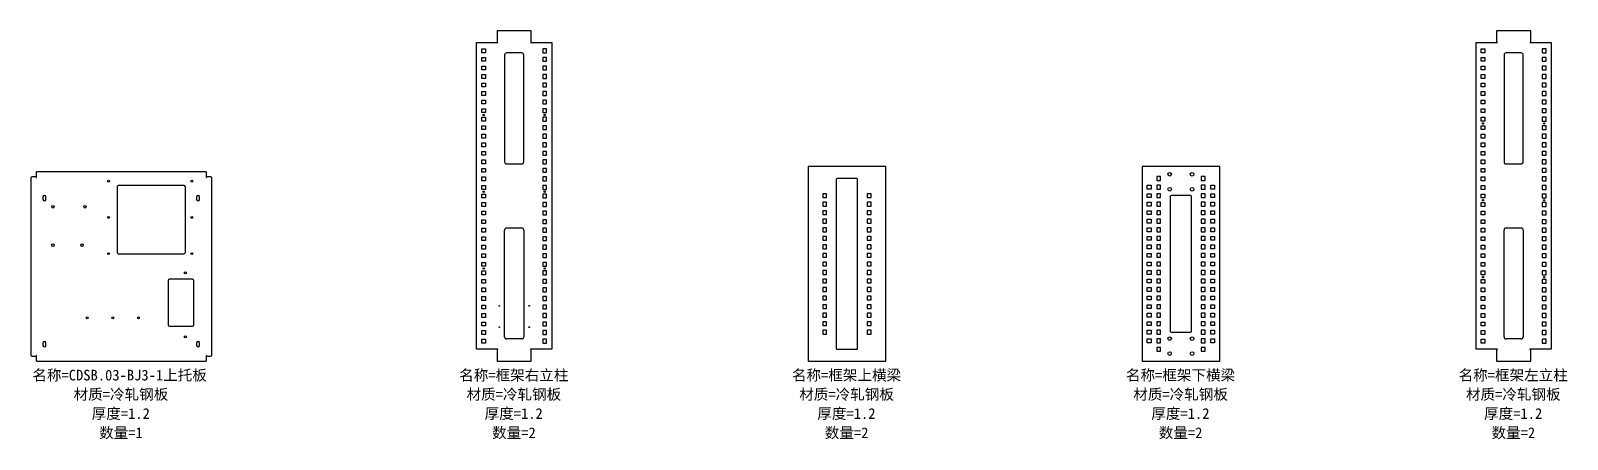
# Model space of a CAD drawing. Header units: millimetres. Extents: x -250 to 8109, y -26183 to 821.
# Drawn here: x -212 to 3386, y -8183 to -7226 of the extents above; entities that cross this region are included whole.
import ezdxf

# ---------------------------------------------------------------- set-up
doc = ezdxf.new("R2010")
doc.units = ezdxf.units.MM
doc.layers.add('零件信息', color=131, linetype='Continuous')
doc.styles.add('SLDTEXTSTYLE1', font='', dxfattribs={"bigfont": 'bigfont'})
doc.styles.get('SLDTEXTSTYLE1').set_extended_font_data('宋体')

msp = doc.modelspace()

# ---------------------------------------------------------------- linework, layer by layer
at = {"color": 7, "linetype": 'Continuous', "lineweight": 25}
for p, q in [((880, -7225.6), (880, -7253)), ((960, -7225.6), (880, -7225.6)), ((960, -7253), (960, -7225.6)), ((3220, -7225.6), (3220, -7253)), ((3300, -7225.6), (3220, -7225.6)), ((3300, -7253), (3300, -7225.6)), ((832, -7972), (832, -7253.6)), ((832, -7253.6), (881.9, -7253.6)), ((881.9, -7253), (880, -7253)), ((881.9, -7253.6), (881.9, -7253)), ((960, -7253), (958.1, -7253)), ((958.1, -7253), (958.1, -7253.6)), ((958.1, -7253.6), (1008, -7253.6)), ((1008, -7253.6), (1008, -7972)), ((3172, -7972), (3172, -7253.6)), ((3172, -7253.6), (3221.9, -7253.6)), ((3221.9, -7253), (3220, -7253)), ((3221.9, -7253.6), (3221.9, -7253)), ((3300, -7253), (3298.1, -7253)), ((3298.1, -7253), (3298.1, -7253.6)), ((3298.1, -7253.6), (3348, -7253.6)), ((3348, -7253.6), (3348, -7972)), ((844, -7268.3), (853, -7268.3)), ((844, -7277.3), (844, -7268.3)), ((853, -7277.3), (844, -7277.3)), ((844, -7288.3), (853, -7288.3)), ((844, -7297.3), (844, -7288.3)), ((853, -7297.3), (844, -7297.3)), ((853, -7268.3), (853, -7277.3)), ((853, -7288.3), (853, -7297.3)), ((897.5, -7282.8), (897.5, -7532.8)), ((937.5, -7277.8), (902.5, -7277.8)), ((942.5, -7532.8), (942.5, -7282.8)), ((987, -7268.3), (987, -7277.3)), ((996, -7268.3), (987, -7268.3)), ((987, -7277.3), (996, -7277.3)), ((987, -7288.3), (987, -7297.3)), ((996, -7288.3), (987, -7288.3)), ((987, -7297.3), (996, -7297.3)), ((996, -7277.3), (996, -7268.3)), ((996, -7297.3), (996, -7288.3)), ((3184, -7268.3), (3193, -7268.3)), ((3184, -7277.3), (3184, -7268.3)), ((3193, -7277.3), (3184, -7277.3)), ((3184, -7288.3), (3193, -7288.3)), ((3184, -7297.3), (3184, -7288.3)), ((3193, -7297.3), (3184, -7297.3)), ((3193, -7268.3), (3193, -7277.3)), ((3193, -7288.3), (3193, -7297.3)), ((3237.5, -7282.8), (3237.5, -7532.8)), ((3277.5, -7277.8), (3242.5, -7277.8)), ((3282.5, -7532.8), (3282.5, -7282.8)), ((3327, -7268.3), (3327, -7277.3)), ((3336, -7268.3), (3327, -7268.3)), ((3327, -7277.3), (3336, -7277.3)), ((3327, -7288.3), (3327, -7297.3)), ((3336, -7288.3), (3327, -7288.3)), ((3327, -7297.3), (3336, -7297.3)), ((3336, -7277.3), (3336, -7268.3)), ((3336, -7297.3), (3336, -7288.3)), ((844, -7308.3), (853, -7308.3)), ((844, -7317.3), (844, -7308.3)), ((853, -7317.3), (844, -7317.3)), ((844, -7328.3), (853, -7328.3)), ((844, -7337.3), (844, -7328.3)), ((853, -7337.3), (844, -7337.3)), ((853, -7308.3), (853, -7317.3)), ((853, -7328.3), (853, -7337.3)), ((987, -7308.3), (987, -7317.3)), ((996, -7308.3), (987, -7308.3)), ((987, -7317.3), (996, -7317.3)), ((987, -7328.3), (987, -7337.3)), ((996, -7328.3), (987, -7328.3)), ((987, -7337.3), (996, -7337.3)), ((996, -7317.3), (996, -7308.3)), ((996, -7337.3), (996, -7328.3)), ((3184, -7308.3), (3193, -7308.3)), ((3184, -7317.3), (3184, -7308.3)), ((3193, -7317.3), (3184, -7317.3)), ((3184, -7328.3), (3193, -7328.3)), ((3184, -7337.3), (3184, -7328.3)), ((3193, -7337.3), (3184, -7337.3)), ((3193, -7308.3), (3193, -7317.3)), ((3193, -7328.3), (3193, -7337.3)), ((3327, -7308.3), (3327, -7317.3)), ((3336, -7308.3), (3327, -7308.3)), ((3327, -7317.3), (3336, -7317.3)), ((3327, -7328.3), (3327, -7337.3)), ((3336, -7328.3), (3327, -7328.3)), ((3327, -7337.3), (3336, -7337.3)), ((3336, -7317.3), (3336, -7308.3)), ((3336, -7337.3), (3336, -7328.3)), ((844, -7348.3), (853, -7348.3)), ((844, -7357.3), (844, -7348.3)), ((853, -7357.3), (844, -7357.3)), ((844, -7368.3), (853, -7368.3)), ((844, -7377.3), (844, -7368.3)), ((853, -7348.3), (853, -7357.3)), ((853, -7368.3), (853, -7377.3)), ((987, -7348.3), (987, -7357.3)), ((996, -7348.3), (987, -7348.3)), ((987, -7357.3), (996, -7357.3)), ((987, -7368.3), (987, -7377.3)), ((996, -7368.3), (987, -7368.3)), ((996, -7357.3), (996, -7348.3)), ((996, -7377.3), (996, -7368.3)), ((3184, -7348.3), (3193, -7348.3)), ((3184, -7357.3), (3184, -7348.3)), ((3193, -7357.3), (3184, -7357.3)), ((3184, -7368.3), (3193, -7368.3)), ((3184, -7377.3), (3184, -7368.3)), ((3193, -7348.3), (3193, -7357.3)), ((3193, -7368.3), (3193, -7377.3)), ((3327, -7348.3), (3327, -7357.3)), ((3336, -7348.3), (3327, -7348.3)), ((3327, -7357.3), (3336, -7357.3)), ((3327, -7368.3), (3327, -7377.3)), ((3336, -7368.3), (3327, -7368.3)), ((3336, -7357.3), (3336, -7348.3)), ((3336, -7377.3), (3336, -7368.3)), ((853, -7377.3), (844, -7377.3)), ((844, -7388.3), (853, -7388.3)), ((844, -7397.3), (844, -7388.3)), ((853, -7397.3), (844, -7397.3)), ((844, -7408.3), (853, -7408.3)), ((844, -7417.3), (844, -7408.3)), ((853, -7388.3), (853, -7397.3)), ((853, -7408.3), (853, -7417.3)), ((987, -7377.3), (996, -7377.3)), ((987, -7388.3), (987, -7397.3)), ((996, -7388.3), (987, -7388.3)), ((987, -7397.3), (996, -7397.3)), ((987, -7408.3), (987, -7417.3)), ((996, -7408.3), (987, -7408.3)), ((996, -7397.3), (996, -7388.3)), ((996, -7417.3), (996, -7408.3)), ((3193, -7377.3), (3184, -7377.3)), ((3184, -7388.3), (3193, -7388.3)), ((3184, -7397.3), (3184, -7388.3)), ((3193, -7397.3), (3184, -7397.3)), ((3184, -7408.3), (3193, -7408.3)), ((3184, -7417.3), (3184, -7408.3)), ((3193, -7388.3), (3193, -7397.3)), ((3193, -7408.3), (3193, -7417.3)), ((3327, -7377.3), (3336, -7377.3)), ((3327, -7388.3), (3327, -7397.3)), ((3336, -7388.3), (3327, -7388.3)), ((3327, -7397.3), (3336, -7397.3)), ((3327, -7408.3), (3327, -7417.3)), ((3336, -7408.3), (3327, -7408.3)), ((3336, -7397.3), (3336, -7388.3)), ((3336, -7417.3), (3336, -7408.3)), ((853, -7417.3), (844, -7417.3)), ((844, -7428.3), (853, -7428.3)), ((844, -7437.3), (844, -7428.3)), ((853, -7437.3), (844, -7437.3)), ((853, -7428.3), (853, -7437.3)), ((987, -7417.3), (996, -7417.3)), ((987, -7428.3), (987, -7437.3)), ((996, -7428.3), (987, -7428.3)), ((987, -7437.3), (996, -7437.3)), ((996, -7437.3), (996, -7428.3)), ((3193, -7417.3), (3184, -7417.3)), ((3184, -7428.3), (3193, -7428.3)), ((3184, -7437.3), (3184, -7428.3)), ((3193, -7437.3), (3184, -7437.3)), ((3193, -7428.3), (3193, -7437.3)), ((3327, -7417.3), (3336, -7417.3)), ((3327, -7428.3), (3327, -7437.3)), ((3336, -7428.3), (3327, -7428.3)), ((3327, -7437.3), (3336, -7437.3)), ((3336, -7437.3), (3336, -7428.3)), ((844, -7448.3), (853, -7448.3)), ((844, -7457.3), (844, -7448.3)), ((853, -7457.3), (844, -7457.3)), ((844, -7468.3), (853, -7468.3)), ((844, -7477.3), (844, -7468.3)), ((853, -7477.3), (844, -7477.3)), ((853, -7448.3), (853, -7457.3)), ((853, -7468.3), (853, -7477.3)), ((987, -7448.3), (987, -7457.3)), ((996, -7448.3), (987, -7448.3)), ((987, -7457.3), (996, -7457.3)), ((987, -7468.3), (987, -7477.3)), ((996, -7468.3), (987, -7468.3)), ((987, -7477.3), (996, -7477.3)), ((996, -7457.3), (996, -7448.3)), ((996, -7477.3), (996, -7468.3)), ((3184, -7448.3), (3193, -7448.3)), ((3184, -7457.3), (3184, -7448.3)), ((3193, -7457.3), (3184, -7457.3)), ((3184, -7468.3), (3193, -7468.3)), ((3184, -7477.3), (3184, -7468.3)), ((3193, -7477.3), (3184, -7477.3)), ((3193, -7448.3), (3193, -7457.3)), ((3193, -7468.3), (3193, -7477.3)), ((3327, -7448.3), (3327, -7457.3)), ((3336, -7448.3), (3327, -7448.3)), ((3327, -7457.3), (3336, -7457.3)), ((3327, -7468.3), (3327, -7477.3)), ((3336, -7468.3), (3327, -7468.3)), ((3327, -7477.3), (3336, -7477.3)), ((3336, -7457.3), (3336, -7448.3)), ((3336, -7477.3), (3336, -7468.3)), ((844, -7488.3), (853, -7488.3)), ((844, -7497.3), (844, -7488.3)), ((853, -7497.3), (844, -7497.3)), ((844, -7508.3), (853, -7508.3)), ((844, -7517.3), (844, -7508.3)), ((853, -7517.3), (844, -7517.3)), ((853, -7488.3), (853, -7497.3)), ((853, -7508.3), (853, -7517.3)), ((987, -7488.3), (987, -7497.3)), ((996, -7488.3), (987, -7488.3)), ((987, -7497.3), (996, -7497.3)), ((987, -7508.3), (987, -7517.3)), ((996, -7508.3), (987, -7508.3)), ((987, -7517.3), (996, -7517.3)), ((996, -7497.3), (996, -7488.3)), ((996, -7517.3), (996, -7508.3)), ((3184, -7488.3), (3193, -7488.3)), ((3184, -7497.3), (3184, -7488.3)), ((3193, -7497.3), (3184, -7497.3)), ((3184, -7508.3), (3193, -7508.3)), ((3184, -7517.3), (3184, -7508.3)), ((3193, -7517.3), (3184, -7517.3)), ((3193, -7488.3), (3193, -7497.3)), ((3193, -7508.3), (3193, -7517.3)), ((3327, -7488.3), (3327, -7497.3)), ((3336, -7488.3), (3327, -7488.3)), ((3327, -7497.3), (3336, -7497.3)), ((3327, -7508.3), (3327, -7517.3)), ((3336, -7508.3), (3327, -7508.3)), ((3327, -7517.3), (3336, -7517.3)), ((3336, -7497.3), (3336, -7488.3)), ((3336, -7517.3), (3336, -7508.3)), ((844, -7528.3), (853, -7528.3)), ((844, -7537.3), (844, -7528.3)), ((853, -7537.3), (844, -7537.3)), ((844, -7548.3), (853, -7548.3)), ((844, -7557.3), (844, -7548.3)), ((853, -7528.3), (853, -7537.3)), ((853, -7548.3), (853, -7557.3)), ((902.5, -7537.8), (937.5, -7537.8)), ((987, -7528.3), (987, -7537.3)), ((996, -7528.3), (987, -7528.3)), ((987, -7537.3), (996, -7537.3)), ((987, -7548.3), (987, -7557.3)), ((996, -7548.3), (987, -7548.3)), ((996, -7537.3), (996, -7528.3)), ((996, -7557.3), (996, -7548.3)), ((1608, -7544), (1608, -8000)), ((1790, -7544), (1608, -7544)), ((1790, -8000), (1790, -7544)), ((2390, -7544), (2390, -8000)), ((2572, -7544), (2390, -7544)), ((2572, -8000), (2572, -7544)), ((3184, -7528.3), (3193, -7528.3)), ((3184, -7537.3), (3184, -7528.3)), ((3193, -7537.3), (3184, -7537.3)), ((3184, -7548.3), (3193, -7548.3)), ((3184, -7557.3), (3184, -7548.3)), ((3193, -7528.3), (3193, -7537.3)), ((3193, -7548.3), (3193, -7557.3)), ((3242.5, -7537.8), (3277.5, -7537.8)), ((3327, -7528.3), (3327, -7537.3)), ((3336, -7528.3), (3327, -7528.3)), ((3327, -7537.3), (3336, -7537.3)), ((3327, -7548.3), (3327, -7557.3)), ((3336, -7548.3), (3327, -7548.3)), ((3336, -7537.3), (3336, -7528.3)), ((3336, -7557.3), (3336, -7548.3)), ((-212, -7571), (-212, -7985)), ((-199.3, -7568), (-209, -7568)), ((-199.3, -7568), (-199.3, -7569.3)), ((-199.3, -7569.3), (-198.7, -7569.3)), ((-198.7, -7569.3), (-198.7, -7556)), ((198.7, -7556), (-198.7, -7556)), ((147, -7588), (-7, -7588)), ((198.7, -7556), (198.7, -7569.3)), ((198.7, -7569.3), (199.3, -7569.3)), ((199.3, -7569.3), (199.3, -7568)), ((209, -7568), (199.3, -7568)), ((212, -7985), (212, -7571)), ((853, -7557.3), (844, -7557.3)), ((844, -7568.3), (853, -7568.3)), ((844, -7577.3), (844, -7568.3)), ((853, -7577.3), (844, -7577.3)), ((844, -7588.3), (853, -7588.3)), ((844, -7597.3), (844, -7588.3)), ((853, -7568.3), (853, -7577.3)), ((853, -7588.3), (853, -7597.3)), ((987, -7557.3), (996, -7557.3)), ((987, -7568.3), (987, -7577.3)), ((996, -7568.3), (987, -7568.3)), ((987, -7577.3), (996, -7577.3)), ((987, -7588.3), (987, -7597.3)), ((996, -7588.3), (987, -7588.3)), ((996, -7577.3), (996, -7568.3)), ((996, -7597.3), (996, -7588.3)), ((1674, -7574), (1674, -7970)), ((1722, -7572), (1676, -7572)), ((1724, -7970), (1724, -7574)), ((2402, -7587.5), (2411, -7587.5)), ((2402, -7596.5), (2402, -7587.5)), ((2411, -7587.5), (2411, -7596.5)), ((2424.5, -7567.5), (2424.5, -7576.5)), ((2433.5, -7567.5), (2424.5, -7567.5)), ((2424.5, -7576.5), (2433.5, -7576.5)), ((2424.5, -7587.5), (2424.5, -7596.5)), ((2433.5, -7587.5), (2424.5, -7587.5)), ((2433.5, -7576.5), (2433.5, -7567.5)), ((2433.5, -7596.5), (2433.5, -7587.5)), ((2537.5, -7567.5), (2528.5, -7567.5)), ((2528.5, -7567.5), (2528.5, -7576.5)), ((2528.5, -7576.5), (2537.5, -7576.5)), ((2537.5, -7587.5), (2528.5, -7587.5)), ((2528.5, -7587.5), (2528.5, -7596.5)), ((2537.5, -7576.5), (2537.5, -7567.5)), ((2537.5, -7596.5), (2537.5, -7587.5)), ((2551, -7587.5), (2560, -7587.5)), ((2551, -7596.5), (2551, -7587.5)), ((2560, -7587.5), (2560, -7596.5)), ((3193, -7557.3), (3184, -7557.3)), ((3184, -7568.3), (3193, -7568.3)), ((3184, -7577.3), (3184, -7568.3)), ((3193, -7577.3), (3184, -7577.3)), ((3184, -7588.3), (3193, -7588.3)), ((3184, -7597.3), (3184, -7588.3)), ((3193, -7568.3), (3193, -7577.3)), ((3193, -7588.3), (3193, -7597.3)), ((3327, -7557.3), (3336, -7557.3)), ((3327, -7568.3), (3327, -7577.3)), ((3336, -7568.3), (3327, -7568.3)), ((3327, -7577.3), (3336, -7577.3)), ((3327, -7588.3), (3327, -7597.3)), ((3336, -7588.3), (3327, -7588.3)), ((3336, -7577.3), (3336, -7568.3)), ((3336, -7597.3), (3336, -7588.3)), ((-183.5, -7615), (-183.5, -7621)), ((-176.5, -7621), (-176.5, -7615)), ((-10, -7591), (-10, -7745)), ((150, -7745), (150, -7591)), ((176.5, -7615), (176.5, -7621)), ((183.5, -7621), (183.5, -7615)), ((853, -7597.3), (844, -7597.3)), ((844, -7608.3), (853, -7608.3)), ((844, -7617.3), (844, -7608.3)), ((853, -7617.3), (844, -7617.3)), ((853, -7608.3), (853, -7617.3)), ((987, -7597.3), (996, -7597.3)), ((987, -7608.3), (987, -7617.3)), ((996, -7608.3), (987, -7608.3)), ((987, -7617.3), (996, -7617.3)), ((996, -7617.3), (996, -7608.3)), ((1651.5, -7607.5), (1642.5, -7607.5)), ((1642.5, -7607.5), (1642.5, -7616.5)), ((1642.5, -7616.5), (1651.5, -7616.5)), ((1651.5, -7616.5), (1651.5, -7607.5)), ((1755.5, -7607.5), (1746.5, -7607.5)), ((1746.5, -7607.5), (1746.5, -7616.5)), ((1746.5, -7616.5), (1755.5, -7616.5)), ((1755.5, -7616.5), (1755.5, -7607.5)), ((2411, -7596.5), (2402, -7596.5)), ((2402, -7607.5), (2411, -7607.5)), ((2402, -7616.5), (2402, -7607.5)), ((2411, -7616.5), (2402, -7616.5)), ((2411, -7607.5), (2411, -7616.5)), ((2424.5, -7596.5), (2433.5, -7596.5)), ((2424.5, -7607.5), (2424.5, -7616.5)), ((2433.5, -7607.5), (2424.5, -7607.5)), ((2424.5, -7616.5), (2433.5, -7616.5)), ((2433.5, -7616.5), (2433.5, -7607.5)), ((2456, -7614), (2456, -7930)), ((2504, -7612), (2458, -7612)), ((2506, -7930), (2506, -7614)), ((2528.5, -7596.5), (2537.5, -7596.5)), ((2537.5, -7607.5), (2528.5, -7607.5)), ((2528.5, -7607.5), (2528.5, -7616.5)), ((2528.5, -7616.5), (2537.5, -7616.5)), ((2537.5, -7616.5), (2537.5, -7607.5)), ((2560, -7596.5), (2551, -7596.5)), ((2551, -7607.5), (2560, -7607.5)), ((2551, -7616.5), (2551, -7607.5)), ((2560, -7616.5), (2551, -7616.5)), ((2560, -7607.5), (2560, -7616.5)), ((3193, -7597.3), (3184, -7597.3)), ((3184, -7608.3), (3193, -7608.3)), ((3184, -7617.3), (3184, -7608.3)), ((3193, -7617.3), (3184, -7617.3)), ((3193, -7608.3), (3193, -7617.3)), ((3327, -7597.3), (3336, -7597.3)), ((3327, -7608.3), (3327, -7617.3)), ((3336, -7608.3), (3327, -7608.3)), ((3327, -7617.3), (3336, -7617.3)), ((3336, -7617.3), (3336, -7608.3)), ((844, -7628.3), (853, -7628.3)), ((844, -7637.3), (844, -7628.3)), ((853, -7637.3), (844, -7637.3)), ((844, -7648.3), (853, -7648.3)), ((844, -7657.3), (844, -7648.3)), ((853, -7657.3), (844, -7657.3)), ((853, -7628.3), (853, -7637.3)), ((853, -7648.3), (853, -7657.3)), ((987, -7628.3), (987, -7637.3)), ((996, -7628.3), (987, -7628.3)), ((987, -7637.3), (996, -7637.3)), ((987, -7648.3), (987, -7657.3)), ((996, -7648.3), (987, -7648.3)), ((987, -7657.3), (996, -7657.3)), ((996, -7637.3), (996, -7628.3)), ((996, -7657.3), (996, -7648.3)), ((1651.5, -7627.5), (1642.5, -7627.5)), ((1642.5, -7627.5), (1642.5, -7636.5)), ((1642.5, -7636.5), (1651.5, -7636.5)), ((1651.5, -7647.5), (1642.5, -7647.5)), ((1642.5, -7647.5), (1642.5, -7656.5)), ((1642.5, -7656.5), (1651.5, -7656.5)), ((1651.5, -7636.5), (1651.5, -7627.5)), ((1651.5, -7656.5), (1651.5, -7647.5)), ((1755.5, -7627.5), (1746.5, -7627.5)), ((1746.5, -7627.5), (1746.5, -7636.5)), ((1746.5, -7636.5), (1755.5, -7636.5)), ((1755.5, -7647.5), (1746.5, -7647.5)), ((1746.5, -7647.5), (1746.5, -7656.5)), ((1746.5, -7656.5), (1755.5, -7656.5)), ((1755.5, -7636.5), (1755.5, -7627.5)), ((1755.5, -7656.5), (1755.5, -7647.5)), ((2402, -7627.5), (2411, -7627.5)), ((2402, -7636.5), (2402, -7627.5)), ((2411, -7636.5), (2402, -7636.5)), ((2402, -7647.5), (2411, -7647.5)), ((2402, -7656.5), (2402, -7647.5)), ((2411, -7656.5), (2402, -7656.5)), ((2411, -7627.5), (2411, -7636.5)), ((2411, -7647.5), (2411, -7656.5)), ((2424.5, -7627.5), (2424.5, -7636.5)), ((2433.5, -7627.5), (2424.5, -7627.5)), ((2424.5, -7636.5), (2433.5, -7636.5)), ((2424.5, -7647.5), (2424.5, -7656.5)), ((2433.5, -7647.5), (2424.5, -7647.5)), ((2424.5, -7656.5), (2433.5, -7656.5)), ((2433.5, -7636.5), (2433.5, -7627.5)), ((2433.5, -7656.5), (2433.5, -7647.5)), ((2537.5, -7627.5), (2528.5, -7627.5)), ((2528.5, -7627.5), (2528.5, -7636.5)), ((2528.5, -7636.5), (2537.5, -7636.5)), ((2537.5, -7647.5), (2528.5, -7647.5)), ((2528.5, -7647.5), (2528.5, -7656.5)), ((2528.5, -7656.5), (2537.5, -7656.5)), ((2537.5, -7636.5), (2537.5, -7627.5)), ((2537.5, -7656.5), (2537.5, -7647.5)), ((2551, -7627.5), (2560, -7627.5)), ((2551, -7636.5), (2551, -7627.5)), ((2560, -7636.5), (2551, -7636.5)), ((2551, -7647.5), (2560, -7647.5)), ((2551, -7656.5), (2551, -7647.5)), ((2560, -7656.5), (2551, -7656.5)), ((2560, -7627.5), (2560, -7636.5)), ((2560, -7647.5), (2560, -7656.5)), ((3184, -7628.3), (3193, -7628.3)), ((3184, -7637.3), (3184, -7628.3)), ((3193, -7637.3), (3184, -7637.3)), ((3184, -7648.3), (3193, -7648.3)), ((3184, -7657.3), (3184, -7648.3)), ((3193, -7657.3), (3184, -7657.3)), ((3193, -7628.3), (3193, -7637.3)), ((3193, -7648.3), (3193, -7657.3)), ((3327, -7628.3), (3327, -7637.3)), ((3336, -7628.3), (3327, -7628.3)), ((3327, -7637.3), (3336, -7637.3)), ((3327, -7648.3), (3327, -7657.3)), ((3336, -7648.3), (3327, -7648.3)), ((3327, -7657.3), (3336, -7657.3)), ((3336, -7637.3), (3336, -7628.3)), ((3336, -7657.3), (3336, -7648.3)), ((844, -7668.3), (853, -7668.3)), ((844, -7677.3), (844, -7668.3)), ((853, -7677.3), (844, -7677.3)), ((844, -7688.3), (853, -7688.3)), ((844, -7697.3), (844, -7688.3)), ((853, -7697.3), (844, -7697.3)), ((853, -7668.3), (853, -7677.3)), ((853, -7688.3), (853, -7697.3)), ((897.5, -7942.8), (897.5, -7692.8)), ((902.5, -7687.8), (937.5, -7687.8)), ((942.5, -7692.8), (942.5, -7942.8)), ((987, -7668.3), (987, -7677.3)), ((996, -7668.3), (987, -7668.3)), ((987, -7677.3), (996, -7677.3)), ((987, -7688.3), (987, -7697.3)), ((996, -7688.3), (987, -7688.3)), ((987, -7697.3), (996, -7697.3)), ((996, -7677.3), (996, -7668.3)), ((996, -7697.3), (996, -7688.3)), ((1651.5, -7667.5), (1642.5, -7667.5)), ((1642.5, -7667.5), (1642.5, -7676.5)), ((1642.5, -7676.5), (1651.5, -7676.5)), ((1651.5, -7687.5), (1642.5, -7687.5)), ((1642.5, -7687.5), (1642.5, -7696.5)), ((1642.5, -7696.5), (1651.5, -7696.5)), ((1651.5, -7676.5), (1651.5, -7667.5)), ((1651.5, -7696.5), (1651.5, -7687.5)), ((1755.5, -7667.5), (1746.5, -7667.5)), ((1746.5, -7667.5), (1746.5, -7676.5)), ((1746.5, -7676.5), (1755.5, -7676.5)), ((1755.5, -7687.5), (1746.5, -7687.5)), ((1746.5, -7687.5), (1746.5, -7696.5)), ((1746.5, -7696.5), (1755.5, -7696.5)), ((1755.5, -7676.5), (1755.5, -7667.5)), ((1755.5, -7696.5), (1755.5, -7687.5)), ((2402, -7667.5), (2411, -7667.5)), ((2402, -7676.5), (2402, -7667.5)), ((2411, -7676.5), (2402, -7676.5)), ((2402, -7687.5), (2411, -7687.5)), ((2402, -7696.5), (2402, -7687.5)), ((2411, -7696.5), (2402, -7696.5)), ((2411, -7667.5), (2411, -7676.5)), ((2411, -7687.5), (2411, -7696.5)), ((2424.5, -7667.5), (2424.5, -7676.5)), ((2433.5, -7667.5), (2424.5, -7667.5)), ((2424.5, -7676.5), (2433.5, -7676.5)), ((2424.5, -7687.5), (2424.5, -7696.5)), ((2433.5, -7687.5), (2424.5, -7687.5)), ((2424.5, -7696.5), (2433.5, -7696.5)), ((2433.5, -7676.5), (2433.5, -7667.5)), ((2433.5, -7696.5), (2433.5, -7687.5)), ((2537.5, -7667.5), (2528.5, -7667.5)), ((2528.5, -7667.5), (2528.5, -7676.5)), ((2528.5, -7676.5), (2537.5, -7676.5)), ((2537.5, -7687.5), (2528.5, -7687.5)), ((2528.5, -7687.5), (2528.5, -7696.5)), ((2528.5, -7696.5), (2537.5, -7696.5)), ((2537.5, -7676.5), (2537.5, -7667.5)), ((2537.5, -7696.5), (2537.5, -7687.5)), ((2551, -7667.5), (2560, -7667.5)), ((2551, -7676.5), (2551, -7667.5)), ((2560, -7676.5), (2551, -7676.5)), ((2551, -7687.5), (2560, -7687.5)), ((2551, -7696.5), (2551, -7687.5)), ((2560, -7696.5), (2551, -7696.5)), ((2560, -7667.5), (2560, -7676.5)), ((2560, -7687.5), (2560, -7696.5)), ((3184, -7668.3), (3193, -7668.3)), ((3184, -7677.3), (3184, -7668.3)), ((3193, -7677.3), (3184, -7677.3)), ((3184, -7688.3), (3193, -7688.3)), ((3184, -7697.3), (3184, -7688.3)), ((3193, -7697.3), (3184, -7697.3)), ((3193, -7668.3), (3193, -7677.3)), ((3193, -7688.3), (3193, -7697.3)), ((3237.5, -7942.8), (3237.5, -7692.8)), ((3242.5, -7687.8), (3277.5, -7687.8)), ((3282.5, -7692.8), (3282.5, -7942.8)), ((3327, -7668.3), (3327, -7677.3)), ((3336, -7668.3), (3327, -7668.3)), ((3327, -7677.3), (3336, -7677.3)), ((3327, -7688.3), (3327, -7697.3)), ((3336, -7688.3), (3327, -7688.3)), ((3327, -7697.3), (3336, -7697.3)), ((3336, -7677.3), (3336, -7668.3)), ((3336, -7697.3), (3336, -7688.3)), ((844, -7708.3), (853, -7708.3)), ((844, -7717.3), (844, -7708.3)), ((853, -7717.3), (844, -7717.3)), ((844, -7728.3), (853, -7728.3)), ((844, -7737.3), (844, -7728.3)), ((853, -7708.3), (853, -7717.3)), ((853, -7728.3), (853, -7737.3)), ((987, -7708.3), (987, -7717.3)), ((996, -7708.3), (987, -7708.3)), ((987, -7717.3), (996, -7717.3)), ((987, -7728.3), (987, -7737.3)), ((996, -7728.3), (987, -7728.3)), ((996, -7717.3), (996, -7708.3)), ((996, -7737.3), (996, -7728.3)), ((1651.5, -7707.5), (1642.5, -7707.5)), ((1642.5, -7707.5), (1642.5, -7716.5)), ((1642.5, -7716.5), (1651.5, -7716.5)), ((1651.5, -7727.5), (1642.5, -7727.5)), ((1642.5, -7727.5), (1642.5, -7736.5)), ((1651.5, -7716.5), (1651.5, -7707.5)), ((1651.5, -7736.5), (1651.5, -7727.5)), ((1755.5, -7707.5), (1746.5, -7707.5)), ((1746.5, -7707.5), (1746.5, -7716.5)), ((1746.5, -7716.5), (1755.5, -7716.5)), ((1755.5, -7727.5), (1746.5, -7727.5)), ((1746.5, -7727.5), (1746.5, -7736.5)), ((1755.5, -7716.5), (1755.5, -7707.5)), ((1755.5, -7736.5), (1755.5, -7727.5)), ((2402, -7707.5), (2411, -7707.5)), ((2402, -7716.5), (2402, -7707.5)), ((2411, -7716.5), (2402, -7716.5)), ((2402, -7727.5), (2411, -7727.5)), ((2402, -7736.5), (2402, -7727.5)), ((2411, -7707.5), (2411, -7716.5)), ((2411, -7727.5), (2411, -7736.5)), ((2424.5, -7707.5), (2424.5, -7716.5)), ((2433.5, -7707.5), (2424.5, -7707.5)), ((2424.5, -7716.5), (2433.5, -7716.5)), ((2424.5, -7727.5), (2424.5, -7736.5)), ((2433.5, -7727.5), (2424.5, -7727.5)), ((2433.5, -7716.5), (2433.5, -7707.5)), ((2433.5, -7736.5), (2433.5, -7727.5)), ((2537.5, -7707.5), (2528.5, -7707.5)), ((2528.5, -7707.5), (2528.5, -7716.5)), ((2528.5, -7716.5), (2537.5, -7716.5)), ((2537.5, -7727.5), (2528.5, -7727.5)), ((2528.5, -7727.5), (2528.5, -7736.5)), ((2537.5, -7716.5), (2537.5, -7707.5)), ((2537.5, -7736.5), (2537.5, -7727.5)), ((2551, -7707.5), (2560, -7707.5)), ((2551, -7716.5), (2551, -7707.5)), ((2560, -7716.5), (2551, -7716.5)), ((2551, -7727.5), (2560, -7727.5)), ((2551, -7736.5), (2551, -7727.5)), ((2560, -7707.5), (2560, -7716.5)), ((2560, -7727.5), (2560, -7736.5)), ((3184, -7708.3), (3193, -7708.3)), ((3184, -7717.3), (3184, -7708.3)), ((3193, -7717.3), (3184, -7717.3)), ((3184, -7728.3), (3193, -7728.3)), ((3184, -7737.3), (3184, -7728.3)), ((3193, -7708.3), (3193, -7717.3)), ((3193, -7728.3), (3193, -7737.3)), ((3327, -7708.3), (3327, -7717.3)), ((3336, -7708.3), (3327, -7708.3)), ((3327, -7717.3), (3336, -7717.3)), ((3327, -7728.3), (3327, -7737.3)), ((3336, -7728.3), (3327, -7728.3)), ((3336, -7717.3), (3336, -7708.3)), ((3336, -7737.3), (3336, -7728.3)), ((-7, -7748), (147, -7748)), ((853, -7737.3), (844, -7737.3)), ((844, -7748.3), (853, -7748.3)), ((844, -7757.3), (844, -7748.3)), ((853, -7757.3), (844, -7757.3)), ((844, -7768.3), (853, -7768.3)), ((844, -7777.3), (844, -7768.3)), ((853, -7748.3), (853, -7757.3)), ((853, -7768.3), (853, -7777.3)), ((987, -7737.3), (996, -7737.3)), ((987, -7748.3), (987, -7757.3)), ((996, -7748.3), (987, -7748.3)), ((987, -7757.3), (996, -7757.3)), ((987, -7768.3), (987, -7777.3)), ((996, -7768.3), (987, -7768.3)), ((996, -7757.3), (996, -7748.3)), ((996, -7777.3), (996, -7768.3)), ((1642.5, -7736.5), (1651.5, -7736.5)), ((1651.5, -7747.5), (1642.5, -7747.5)), ((1642.5, -7747.5), (1642.5, -7756.5)), ((1642.5, -7756.5), (1651.5, -7756.5)), ((1651.5, -7767.5), (1642.5, -7767.5)), ((1642.5, -7767.5), (1642.5, -7776.5)), ((1651.5, -7756.5), (1651.5, -7747.5)), ((1651.5, -7776.5), (1651.5, -7767.5)), ((1746.5, -7736.5), (1755.5, -7736.5)), ((1755.5, -7747.5), (1746.5, -7747.5)), ((1746.5, -7747.5), (1746.5, -7756.5)), ((1746.5, -7756.5), (1755.5, -7756.5)), ((1755.5, -7767.5), (1746.5, -7767.5)), ((1746.5, -7767.5), (1746.5, -7776.5)), ((1755.5, -7756.5), (1755.5, -7747.5)), ((1755.5, -7776.5), (1755.5, -7767.5)), ((2411, -7736.5), (2402, -7736.5)), ((2402, -7747.5), (2411, -7747.5)), ((2402, -7756.5), (2402, -7747.5)), ((2411, -7756.5), (2402, -7756.5)), ((2402, -7767.5), (2411, -7767.5)), ((2402, -7776.5), (2402, -7767.5)), ((2411, -7747.5), (2411, -7756.5)), ((2411, -7767.5), (2411, -7776.5)), ((2424.5, -7736.5), (2433.5, -7736.5)), ((2424.5, -7747.5), (2424.5, -7756.5)), ((2433.5, -7747.5), (2424.5, -7747.5)), ((2424.5, -7756.5), (2433.5, -7756.5)), ((2424.5, -7767.5), (2424.5, -7776.5)), ((2433.5, -7767.5), (2424.5, -7767.5)), ((2433.5, -7756.5), (2433.5, -7747.5)), ((2433.5, -7776.5), (2433.5, -7767.5)), ((2528.5, -7736.5), (2537.5, -7736.5)), ((2537.5, -7747.5), (2528.5, -7747.5)), ((2528.5, -7747.5), (2528.5, -7756.5)), ((2528.5, -7756.5), (2537.5, -7756.5)), ((2528.5, -7767.5), (2528.5, -7776.5)), ((2537.5, -7767.5), (2528.5, -7767.5)), ((2537.5, -7756.5), (2537.5, -7747.5)), ((2537.5, -7776.5), (2537.5, -7767.5)), ((2560, -7736.5), (2551, -7736.5)), ((2551, -7747.5), (2560, -7747.5)), ((2551, -7756.5), (2551, -7747.5)), ((2560, -7756.5), (2551, -7756.5)), ((2551, -7767.5), (2560, -7767.5)), ((2551, -7776.5), (2551, -7767.5)), ((2560, -7747.5), (2560, -7756.5)), ((2560, -7767.5), (2560, -7776.5)), ((3193, -7737.3), (3184, -7737.3)), ((3184, -7748.3), (3193, -7748.3)), ((3184, -7757.3), (3184, -7748.3)), ((3193, -7757.3), (3184, -7757.3)), ((3184, -7768.3), (3193, -7768.3)), ((3184, -7777.3), (3184, -7768.3)), ((3193, -7748.3), (3193, -7757.3)), ((3193, -7768.3), (3193, -7777.3)), ((3327, -7737.3), (3336, -7737.3)), ((3327, -7748.3), (3327, -7757.3)), ((3336, -7748.3), (3327, -7748.3)), ((3327, -7757.3), (3336, -7757.3)), ((3327, -7768.3), (3327, -7777.3)), ((3336, -7768.3), (3327, -7768.3)), ((3336, -7757.3), (3336, -7748.3)), ((3336, -7777.3), (3336, -7768.3)), ((853, -7777.3), (844, -7777.3)), ((844, -7788.3), (853, -7788.3)), ((844, -7797.3), (844, -7788.3)), ((853, -7797.3), (844, -7797.3)), ((853, -7788.3), (853, -7797.3)), ((987, -7777.3), (996, -7777.3)), ((987, -7788.3), (987, -7797.3)), ((996, -7788.3), (987, -7788.3)), ((987, -7797.3), (996, -7797.3)), ((996, -7797.3), (996, -7788.3)), ((1642.5, -7776.5), (1651.5, -7776.5)), ((1651.5, -7787.5), (1642.5, -7787.5)), ((1642.5, -7787.5), (1642.5, -7796.5)), ((1642.5, -7796.5), (1651.5, -7796.5)), ((1651.5, -7796.5), (1651.5, -7787.5)), ((1746.5, -7776.5), (1755.5, -7776.5)), ((1755.5, -7787.5), (1746.5, -7787.5)), ((1746.5, -7787.5), (1746.5, -7796.5)), ((1746.5, -7796.5), (1755.5, -7796.5)), ((1755.5, -7796.5), (1755.5, -7787.5)), ((2411, -7776.5), (2402, -7776.5)), ((2402, -7787.5), (2411, -7787.5)), ((2402, -7796.5), (2402, -7787.5)), ((2411, -7796.5), (2402, -7796.5)), ((2411, -7787.5), (2411, -7796.5)), ((2424.5, -7776.5), (2433.5, -7776.5)), ((2424.5, -7787.5), (2424.5, -7796.5)), ((2433.5, -7787.5), (2424.5, -7787.5)), ((2424.5, -7796.5), (2433.5, -7796.5)), ((2433.5, -7796.5), (2433.5, -7787.5)), ((2528.5, -7776.5), (2537.5, -7776.5)), ((2537.5, -7787.5), (2528.5, -7787.5)), ((2528.5, -7787.5), (2528.5, -7796.5)), ((2528.5, -7796.5), (2537.5, -7796.5)), ((2537.5, -7796.5), (2537.5, -7787.5)), ((2560, -7776.5), (2551, -7776.5)), ((2551, -7787.5), (2560, -7787.5)), ((2551, -7796.5), (2551, -7787.5)), ((2560, -7796.5), (2551, -7796.5)), ((2560, -7787.5), (2560, -7796.5)), ((3193, -7777.3), (3184, -7777.3)), ((3184, -7788.3), (3193, -7788.3)), ((3184, -7797.3), (3184, -7788.3)), ((3193, -7797.3), (3184, -7797.3)), ((3193, -7788.3), (3193, -7797.3)), ((3327, -7777.3), (3336, -7777.3)), ((3327, -7788.3), (3327, -7797.3)), ((3336, -7788.3), (3327, -7788.3)), ((3327, -7797.3), (3336, -7797.3)), ((3336, -7797.3), (3336, -7788.3)), ((110, -7811), (110, -7915)), ((167, -7808), (113, -7808)), ((170, -7915), (170, -7811)), ((844, -7808.3), (853, -7808.3)), ((844, -7817.3), (844, -7808.3)), ((853, -7817.3), (844, -7817.3)), ((844, -7828.3), (853, -7828.3)), ((844, -7837.3), (844, -7828.3)), ((853, -7837.3), (844, -7837.3)), ((853, -7808.3), (853, -7817.3)), ((853, -7828.3), (853, -7837.3)), ((987, -7808.3), (987, -7817.3)), ((996, -7808.3), (987, -7808.3)), ((987, -7817.3), (996, -7817.3)), ((987, -7828.3), (987, -7837.3)), ((996, -7828.3), (987, -7828.3)), ((987, -7837.3), (996, -7837.3)), ((996, -7817.3), (996, -7808.3)), ((996, -7837.3), (996, -7828.3)), ((1651.5, -7807.5), (1642.5, -7807.5)), ((1642.5, -7807.5), (1642.5, -7816.5)), ((1642.5, -7816.5), (1651.5, -7816.5)), ((1651.5, -7827.5), (1642.5, -7827.5)), ((1642.5, -7827.5), (1642.5, -7836.5)), ((1642.5, -7836.5), (1651.5, -7836.5)), ((1651.5, -7816.5), (1651.5, -7807.5)), ((1651.5, -7836.5), (1651.5, -7827.5)), ((1755.5, -7807.5), (1746.5, -7807.5)), ((1746.5, -7807.5), (1746.5, -7816.5)), ((1746.5, -7816.5), (1755.5, -7816.5)), ((1755.5, -7827.5), (1746.5, -7827.5)), ((1746.5, -7827.5), (1746.5, -7836.5)), ((1746.5, -7836.5), (1755.5, -7836.5)), ((1755.5, -7816.5), (1755.5, -7807.5)), ((1755.5, -7836.5), (1755.5, -7827.5)), ((2402, -7807.5), (2411, -7807.5)), ((2402, -7816.5), (2402, -7807.5)), ((2411, -7816.5), (2402, -7816.5)), ((2402, -7827.5), (2411, -7827.5)), ((2402, -7836.5), (2402, -7827.5)), ((2411, -7836.5), (2402, -7836.5)), ((2411, -7807.5), (2411, -7816.5)), ((2411, -7827.5), (2411, -7836.5)), ((2424.5, -7807.5), (2424.5, -7816.5)), ((2433.5, -7807.5), (2424.5, -7807.5)), ((2424.5, -7816.5), (2433.5, -7816.5)), ((2424.5, -7827.5), (2424.5, -7836.5)), ((2433.5, -7827.5), (2424.5, -7827.5)), ((2424.5, -7836.5), (2433.5, -7836.5)), ((2433.5, -7816.5), (2433.5, -7807.5)), ((2433.5, -7836.5), (2433.5, -7827.5)), ((2537.5, -7807.5), (2528.5, -7807.5)), ((2528.5, -7807.5), (2528.5, -7816.5)), ((2528.5, -7816.5), (2537.5, -7816.5)), ((2537.5, -7827.5), (2528.5, -7827.5)), ((2528.5, -7827.5), (2528.5, -7836.5)), ((2528.5, -7836.5), (2537.5, -7836.5)), ((2537.5, -7816.5), (2537.5, -7807.5)), ((2537.5, -7836.5), (2537.5, -7827.5)), ((2551, -7807.5), (2560, -7807.5)), ((2551, -7816.5), (2551, -7807.5)), ((2560, -7816.5), (2551, -7816.5)), ((2551, -7827.5), (2560, -7827.5)), ((2551, -7836.5), (2551, -7827.5)), ((2560, -7836.5), (2551, -7836.5)), ((2560, -7807.5), (2560, -7816.5)), ((2560, -7827.5), (2560, -7836.5)), ((3184, -7808.3), (3193, -7808.3)), ((3184, -7817.3), (3184, -7808.3)), ((3193, -7817.3), (3184, -7817.3)), ((3184, -7828.3), (3193, -7828.3)), ((3184, -7837.3), (3184, -7828.3)), ((3193, -7837.3), (3184, -7837.3)), ((3193, -7808.3), (3193, -7817.3)), ((3193, -7828.3), (3193, -7837.3)), ((3327, -7808.3), (3327, -7817.3)), ((3336, -7808.3), (3327, -7808.3)), ((3327, -7817.3), (3336, -7817.3)), ((3327, -7828.3), (3327, -7837.3)), ((3336, -7828.3), (3327, -7828.3)), ((3327, -7837.3), (3336, -7837.3)), ((3336, -7817.3), (3336, -7808.3)), ((3336, -7837.3), (3336, -7828.3)), ((844, -7848.3), (853, -7848.3)), ((844, -7857.3), (844, -7848.3)), ((853, -7857.3), (844, -7857.3)), ((844, -7868.3), (853, -7868.3)), ((844, -7877.3), (844, -7868.3)), ((853, -7877.3), (844, -7877.3)), ((853, -7848.3), (853, -7857.3)), ((853, -7868.3), (853, -7877.3)), ((987, -7848.3), (987, -7857.3)), ((996, -7848.3), (987, -7848.3)), ((987, -7857.3), (996, -7857.3)), ((987, -7868.3), (987, -7877.3)), ((996, -7868.3), (987, -7868.3)), ((987, -7877.3), (996, -7877.3)), ((996, -7857.3), (996, -7848.3)), ((996, -7877.3), (996, -7868.3)), ((1651.5, -7847.5), (1642.5, -7847.5)), ((1642.5, -7847.5), (1642.5, -7856.5)), ((1642.5, -7856.5), (1651.5, -7856.5)), ((1651.5, -7867.5), (1642.5, -7867.5)), ((1642.5, -7867.5), (1642.5, -7876.5)), ((1642.5, -7876.5), (1651.5, -7876.5)), ((1651.5, -7856.5), (1651.5, -7847.5)), ((1651.5, -7876.5), (1651.5, -7867.5)), ((1755.5, -7847.5), (1746.5, -7847.5)), ((1746.5, -7847.5), (1746.5, -7856.5)), ((1746.5, -7856.5), (1755.5, -7856.5)), ((1755.5, -7867.5), (1746.5, -7867.5)), ((1746.5, -7867.5), (1746.5, -7876.5)), ((1746.5, -7876.5), (1755.5, -7876.5)), ((1755.5, -7856.5), (1755.5, -7847.5)), ((1755.5, -7876.5), (1755.5, -7867.5)), ((2402, -7847.5), (2411, -7847.5)), ((2402, -7856.5), (2402, -7847.5)), ((2411, -7856.5), (2402, -7856.5)), ((2402, -7867.5), (2411, -7867.5)), ((2402, -7876.5), (2402, -7867.5)), ((2411, -7876.5), (2402, -7876.5)), ((2411, -7847.5), (2411, -7856.5)), ((2411, -7867.5), (2411, -7876.5)), ((2424.5, -7847.5), (2424.5, -7856.5)), ((2433.5, -7847.5), (2424.5, -7847.5)), ((2424.5, -7856.5), (2433.5, -7856.5)), ((2424.5, -7867.5), (2424.5, -7876.5)), ((2433.5, -7867.5), (2424.5, -7867.5)), ((2424.5, -7876.5), (2433.5, -7876.5)), ((2433.5, -7856.5), (2433.5, -7847.5)), ((2433.5, -7876.5), (2433.5, -7867.5)), ((2537.5, -7847.5), (2528.5, -7847.5)), ((2528.5, -7847.5), (2528.5, -7856.5)), ((2528.5, -7856.5), (2537.5, -7856.5)), ((2537.5, -7867.5), (2528.5, -7867.5)), ((2528.5, -7867.5), (2528.5, -7876.5)), ((2528.5, -7876.5), (2537.5, -7876.5)), ((2537.5, -7856.5), (2537.5, -7847.5)), ((2537.5, -7876.5), (2537.5, -7867.5)), ((2551, -7847.5), (2560, -7847.5)), ((2551, -7856.5), (2551, -7847.5)), ((2560, -7856.5), (2551, -7856.5)), ((2551, -7867.5), (2560, -7867.5)), ((2551, -7876.5), (2551, -7867.5)), ((2560, -7876.5), (2551, -7876.5)), ((2560, -7847.5), (2560, -7856.5)), ((2560, -7867.5), (2560, -7876.5)), ((3184, -7848.3), (3193, -7848.3)), ((3184, -7857.3), (3184, -7848.3)), ((3193, -7857.3), (3184, -7857.3)), ((3184, -7868.3), (3193, -7868.3)), ((3184, -7877.3), (3184, -7868.3)), ((3193, -7877.3), (3184, -7877.3)), ((3193, -7848.3), (3193, -7857.3)), ((3193, -7868.3), (3193, -7877.3)), ((3327, -7848.3), (3327, -7857.3)), ((3336, -7848.3), (3327, -7848.3)), ((3327, -7857.3), (3336, -7857.3)), ((3327, -7868.3), (3327, -7877.3)), ((3336, -7868.3), (3327, -7868.3)), ((3327, -7877.3), (3336, -7877.3)), ((3336, -7857.3), (3336, -7848.3)), ((3336, -7877.3), (3336, -7868.3)), ((844, -7888.3), (853, -7888.3)), ((844, -7897.3), (844, -7888.3)), ((853, -7897.3), (844, -7897.3)), ((844, -7908.3), (853, -7908.3)), ((844, -7917.3), (844, -7908.3)), ((853, -7888.3), (853, -7897.3)), ((853, -7908.3), (853, -7917.3)), ((987, -7888.3), (987, -7897.3)), ((996, -7888.3), (987, -7888.3)), ((987, -7897.3), (996, -7897.3)), ((987, -7908.3), (987, -7917.3)), ((996, -7908.3), (987, -7908.3)), ((996, -7897.3), (996, -7888.3)), ((996, -7917.3), (996, -7908.3)), ((1651.5, -7887.5), (1642.5, -7887.5)), ((1642.5, -7887.5), (1642.5, -7896.5)), ((1642.5, -7896.5), (1651.5, -7896.5)), ((1651.5, -7907.5), (1642.5, -7907.5)), ((1642.5, -7907.5), (1642.5, -7916.5)), ((1651.5, -7896.5), (1651.5, -7887.5)), ((1651.5, -7916.5), (1651.5, -7907.5)), ((1755.5, -7887.5), (1746.5, -7887.5)), ((1746.5, -7887.5), (1746.5, -7896.5)), ((1746.5, -7896.5), (1755.5, -7896.5)), ((1755.5, -7907.5), (1746.5, -7907.5)), ((1746.5, -7907.5), (1746.5, -7916.5)), ((1755.5, -7896.5), (1755.5, -7887.5)), ((1755.5, -7916.5), (1755.5, -7907.5)), ((2402, -7887.5), (2411, -7887.5)), ((2402, -7896.5), (2402, -7887.5)), ((2411, -7896.5), (2402, -7896.5)), ((2402, -7907.5), (2411, -7907.5)), ((2402, -7916.5), (2402, -7907.5)), ((2411, -7887.5), (2411, -7896.5)), ((2411, -7907.5), (2411, -7916.5)), ((2424.5, -7887.5), (2424.5, -7896.5)), ((2433.5, -7887.5), (2424.5, -7887.5)), ((2424.5, -7896.5), (2433.5, -7896.5)), ((2424.5, -7907.5), (2424.5, -7916.5)), ((2433.5, -7907.5), (2424.5, -7907.5)), ((2433.5, -7896.5), (2433.5, -7887.5)), ((2433.5, -7916.5), (2433.5, -7907.5)), ((2537.5, -7887.5), (2528.5, -7887.5)), ((2528.5, -7887.5), (2528.5, -7896.5)), ((2528.5, -7896.5), (2537.5, -7896.5)), ((2537.5, -7907.5), (2528.5, -7907.5)), ((2528.5, -7907.5), (2528.5, -7916.5)), ((2537.5, -7896.5), (2537.5, -7887.5)), ((2537.5, -7916.5), (2537.5, -7907.5)), ((2551, -7887.5), (2560, -7887.5)), ((2551, -7896.5), (2551, -7887.5)), ((2560, -7896.5), (2551, -7896.5)), ((2551, -7907.5), (2560, -7907.5)), ((2551, -7916.5), (2551, -7907.5)), ((2560, -7887.5), (2560, -7896.5)), ((2560, -7907.5), (2560, -7916.5)), ((3184, -7888.3), (3193, -7888.3)), ((3184, -7897.3), (3184, -7888.3)), ((3193, -7897.3), (3184, -7897.3)), ((3184, -7908.3), (3193, -7908.3)), ((3184, -7917.3), (3184, -7908.3)), ((3193, -7888.3), (3193, -7897.3)), ((3193, -7908.3), (3193, -7917.3)), ((3327, -7888.3), (3327, -7897.3)), ((3336, -7888.3), (3327, -7888.3)), ((3327, -7897.3), (3336, -7897.3)), ((3327, -7908.3), (3327, -7917.3)), ((3336, -7908.3), (3327, -7908.3)), ((3336, -7897.3), (3336, -7888.3)), ((3336, -7917.3), (3336, -7908.3)), ((113, -7918), (167, -7918)), ((853, -7917.3), (844, -7917.3)), ((844, -7928.3), (853, -7928.3)), ((844, -7937.3), (844, -7928.3)), ((853, -7937.3), (844, -7937.3)), ((844, -7948.3), (853, -7948.3)), ((844, -7957.3), (844, -7948.3)), ((853, -7928.3), (853, -7937.3)), ((853, -7948.3), (853, -7957.3)), ((937.5, -7947.8), (902.5, -7947.8)), ((987, -7917.3), (996, -7917.3)), ((987, -7928.3), (987, -7937.3)), ((996, -7928.3), (987, -7928.3)), ((987, -7937.3), (996, -7937.3)), ((987, -7948.3), (987, -7957.3)), ((996, -7948.3), (987, -7948.3)), ((996, -7937.3), (996, -7928.3)), ((996, -7957.3), (996, -7948.3)), ((1642.5, -7916.5), (1651.5, -7916.5)), ((1651.5, -7927.5), (1642.5, -7927.5)), ((1642.5, -7927.5), (1642.5, -7936.5)), ((1642.5, -7936.5), (1651.5, -7936.5)), ((1651.5, -7936.5), (1651.5, -7927.5)), ((1746.5, -7916.5), (1755.5, -7916.5)), ((1755.5, -7927.5), (1746.5, -7927.5)), ((1746.5, -7927.5), (1746.5, -7936.5)), ((1746.5, -7936.5), (1755.5, -7936.5)), ((1755.5, -7936.5), (1755.5, -7927.5)), ((2411, -7916.5), (2402, -7916.5)), ((2402, -7927.5), (2411, -7927.5)), ((2402, -7936.5), (2402, -7927.5)), ((2411, -7936.5), (2402, -7936.5)), ((2402, -7947.5), (2411, -7947.5)), ((2402, -7956.5), (2402, -7947.5)), ((2411, -7927.5), (2411, -7936.5)), ((2411, -7947.5), (2411, -7956.5)), ((2424.5, -7916.5), (2433.5, -7916.5)), ((2424.5, -7927.5), (2424.5, -7936.5)), ((2433.5, -7927.5), (2424.5, -7927.5)), ((2424.5, -7936.5), (2433.5, -7936.5)), ((2424.5, -7947.5), (2424.5, -7956.5)), ((2433.5, -7947.5), (2424.5, -7947.5)), ((2433.5, -7936.5), (2433.5, -7927.5)), ((2433.5, -7956.5), (2433.5, -7947.5)), ((2458, -7932), (2504, -7932)), ((2528.5, -7916.5), (2537.5, -7916.5)), ((2537.5, -7927.5), (2528.5, -7927.5)), ((2528.5, -7927.5), (2528.5, -7936.5)), ((2528.5, -7936.5), (2537.5, -7936.5)), ((2537.5, -7947.5), (2528.5, -7947.5)), ((2528.5, -7947.5), (2528.5, -7956.5)), ((2537.5, -7936.5), (2537.5, -7927.5)), ((2537.5, -7956.5), (2537.5, -7947.5)), ((2560, -7916.5), (2551, -7916.5)), ((2551, -7927.5), (2560, -7927.5)), ((2551, -7936.5), (2551, -7927.5)), ((2560, -7936.5), (2551, -7936.5)), ((2551, -7947.5), (2560, -7947.5)), ((2551, -7956.5), (2551, -7947.5)), ((2560, -7927.5), (2560, -7936.5)), ((2560, -7947.5), (2560, -7956.5)), ((3193, -7917.3), (3184, -7917.3)), ((3184, -7928.3), (3193, -7928.3)), ((3184, -7937.3), (3184, -7928.3)), ((3193, -7937.3), (3184, -7937.3)), ((3184, -7948.3), (3193, -7948.3)), ((3184, -7957.3), (3184, -7948.3)), ((3193, -7928.3), (3193, -7937.3)), ((3193, -7948.3), (3193, -7957.3)), ((3277.5, -7947.8), (3242.5, -7947.8)), ((3327, -7917.3), (3336, -7917.3)), ((3327, -7928.3), (3327, -7937.3)), ((3336, -7928.3), (3327, -7928.3)), ((3327, -7937.3), (3336, -7937.3)), ((3327, -7948.3), (3327, -7957.3)), ((3336, -7948.3), (3327, -7948.3)), ((3336, -7937.3), (3336, -7928.3)), ((3336, -7957.3), (3336, -7948.3)), ((-198.7, -7986.7), (-199.3, -7986.7)), ((-199.3, -7986.7), (-199.3, -7988)), ((-198.7, -8000), (-198.7, -7986.7)), ((-183.5, -7957), (-183.5, -7963)), ((-176.5, -7963), (-176.5, -7957)), ((176.5, -7957), (176.5, -7963)), ((183.5, -7963), (183.5, -7957)), ((199.3, -7986.7), (198.7, -7986.7)), ((198.7, -7986.7), (198.7, -8000)), ((199.3, -7988), (199.3, -7986.7)), ((881.9, -7972), (832, -7972)), ((853, -7957.3), (844, -7957.3)), ((880, -7972.6), (880, -8000)), ((880, -7972.6), (881.9, -7972.6)), ((881.9, -7972.6), (881.9, -7972)), ((1008, -7972), (958.1, -7972)), ((958.1, -7972), (958.1, -7972.6)), ((958.1, -7972.6), (960, -7972.6)), ((960, -8000), (960, -7972.6)), ((987, -7957.3), (996, -7957.3)), ((1676, -7972), (1722, -7972)), ((2411, -7956.5), (2402, -7956.5)), ((2424.5, -7956.5), (2433.5, -7956.5)), ((2424.5, -7967.5), (2424.5, -7976.5)), ((2433.5, -7967.5), (2424.5, -7967.5)), ((2424.5, -7976.5), (2433.5, -7976.5)), ((2433.5, -7976.5), (2433.5, -7967.5)), ((2528.5, -7956.5), (2537.5, -7956.5)), ((2537.5, -7967.5), (2528.5, -7967.5)), ((2528.5, -7967.5), (2528.5, -7976.5)), ((2528.5, -7976.5), (2537.5, -7976.5)), ((2537.5, -7976.5), (2537.5, -7967.5)), ((2560, -7956.5), (2551, -7956.5)), ((3221.9, -7972), (3172, -7972)), ((3193, -7957.3), (3184, -7957.3)), ((3220, -7972.6), (3220, -8000)), ((3220, -7972.6), (3221.9, -7972.6)), ((3221.9, -7972.6), (3221.9, -7972)), ((3348, -7972), (3298.1, -7972)), ((3298.1, -7972), (3298.1, -7972.6)), ((3298.1, -7972.6), (3300, -7972.6)), ((3300, -8000), (3300, -7972.6)), ((3327, -7957.3), (3336, -7957.3)), ((-209, -7988), (-199.3, -7988)), ((-198.7, -8000), (198.7, -8000)), ((199.3, -7988), (209, -7988)), ((880, -8000), (960, -8000)), ((1608, -8000), (1790, -8000)), ((2390, -8000), (2572, -8000)), ((3220, -8000), (3300, -8000))]:
    msp.add_line(p, q, dxfattribs=at)
for centre, radius in [((848.5, -7422.8), 1.5), ((991.5, -7422.8), 1.5), ((3188.5, -7442.8), 1.5), ((3331.5, -7442.8), 1.5), ((-30, -7578), 2.1), ((165, -7578), 2.1), ((2454.8, -7562), 4.25), ((2507.3, -7562), 4.25), ((848.5, -7602.8), 1.5), ((991.5, -7602.8), 1.5), ((2454.8, -7597), 4.25), ((2507.3, -7597), 4.25), ((3188.5, -7622.8), 1.5), ((3331.5, -7622.8), 1.5), ((-160, -7638), 3), ((-85, -7638), 3), ((-30, -7663), 2.1), ((165, -7663), 2.1), ((-160, -7728), 3), ((-92, -7728), 3), ((-30, -7748), 2.1), ((165, -7748), 2.1), ((150, -7793), 2.25), ((848.5, -7782.8), 1.5), ((991.5, -7782.8), 1.5), ((3188.5, -7802.8), 1.5), ((3331.5, -7802.8), 1.5), ((885, -7870), 0.8), ((955, -7870), 0.8), ((-80, -7898), 2.25), ((-20, -7898), 2.25), ((40, -7898), 2.25), ((150, -7943), 2.25), ((885, -7920), 0.8), ((955, -7920), 0.8), ((2454.8, -7947), 4.25), ((2507.3, -7947), 4.25), ((2454.8, -7982), 4.25), ((2507.3, -7982), 4.25)]:
    msp.add_circle(centre, radius, dxfattribs=at)
for centre, radius, start, end in [((902.5, -7282.8), 5, 90, 180), ((937.5, -7282.8), 5, 0, 90), ((3242.5, -7282.8), 5, 90, 180), ((3277.5, -7282.8), 5, 0, 90), ((902.5, -7532.8), 5, 180, 270), ((937.5, -7532.8), 5, 270, 0), ((3242.5, -7532.8), 5, 180, 270), ((3277.5, -7532.8), 5, 270, 0), ((-209, -7571), 3, 90, 180), ((-7, -7591), 3, 90, 180), ((147, -7591), 3, 0, 90), ((209, -7571), 3, 0, 90), ((1676, -7574), 2, 90, 180), ((1722, -7574), 2, 0, 90), ((-180, -7615), 3.5, 0, 180), ((-180, -7621), 3.5, 180, 0), ((180, -7615), 3.5, 0, 180), ((180, -7621), 3.5, 180, 0), ((2458, -7614), 2, 90, 180), ((2504, -7614), 2, 0, 90), ((902.5, -7692.8), 5, 90, 180), ((937.5, -7692.8), 5, 0, 90), ((3242.5, -7692.8), 5, 90, 180), ((3277.5, -7692.8), 5, 0, 90), ((-7, -7745), 3, 180, 270), ((147, -7745), 3, 270, 0), ((113, -7811), 3, 90, 180), ((167, -7811), 3, 0, 90), ((113, -7915), 3, 180, 270), ((167, -7915), 3, 270, 0), ((902.5, -7942.8), 5, 180, 270), ((937.5, -7942.8), 5, 270, 0), ((2458, -7930), 2, 180, 270), ((2504, -7930), 2, 270, 0), ((3242.5, -7942.8), 5, 180, 270), ((3277.5, -7942.8), 5, 270, 0), ((-209, -7985), 3, 180, 270), ((-180, -7957), 3.5, 0, 180), ((-180, -7963), 3.5, 180, 0), ((180, -7957), 3.5, 0, 180), ((180, -7963), 3.5, 180, 0), ((209, -7985), 3, 270, 0), ((1676, -7970), 2, 180, 270), ((1722, -7970), 2, 270, 0)]:
    msp.add_arc(centre, radius, start, end, dxfattribs=at)

# ---------------------------------------------------------------- texts
at = {"layer": '零件信息', "char_height": 25, "attachment_point": 2, "style": 'SLDTEXTSTYLE1'}
for s, insert in [('名称=CDSB.03-BJ3-1上托板', (-3.9, -8020)), ('名称=框架右立柱', (919.1, -8020)), ('名称=框架上横梁', (1698.1, -8020)), ('名称=框架下横梁', (2480.1, -8020)), ('名称=框架左立柱', (3259.1, -8020)), ('材质=冷轧钢板', (-0.8, -8065)), ('材质=冷轧钢板', (919.2, -8065)), ('材质=冷轧钢板', (1698.2, -8065)), ('材质=冷轧钢板', (2480.2, -8065)), ('材质=冷轧钢板', (3259.2, -8065)), ('厚度=1.2', (-1.2, -8110)), ('厚度=1.2', (918.8, -8110)), ('厚度=1.2', (1697.8, -8110)), ('厚度=1.2', (2479.8, -8110)), ('厚度=1.2', (3258.9, -8110)), ('数量=1', (-0.7, -8155)), ('数量=2', (919.3, -8155)), ('数量=2', (1698.3, -8155)), ('数量=2', (2480.3, -8155)), ('数量=2', (3259.3, -8155))]:
    msp.add_mtext(s, dxfattribs=dict(at, insert=insert))

doc.saveas('drawing.dxf')
